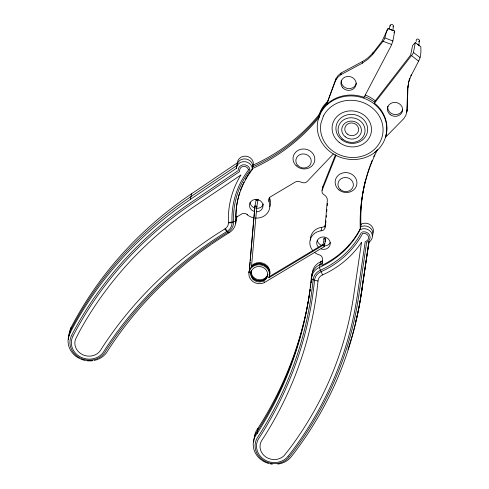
<?xml version="1.0" encoding="UTF-8"?>
<svg xmlns="http://www.w3.org/2000/svg" width="489" height="489" viewBox="0 0 489 489"><rect width="100%" height="100%" fill="white"/><g stroke="black" fill="none" stroke-linecap="round" stroke-linejoin="round"><path stroke-width="0.73" d="M406.836 111.608L407.661 88.466L408.718 82.073L410.943 75.972L418.621 61.131C421.029 56.791 421.096 51.62 420.809 46.791L415.302 42.531L412.618 45.465L410.595 55.153L374.819 101.443L374.495 103.191A34.853 31.693 10.5 0 1 385.326 137.427L403.743 118.699L405.87 115.38L407.16 109.866L407.985 86.718L408.908 80.899M313.021 250.875A13.692 12.451 10.5 0 1 321.096 230.796A4.187 3.808 10.5 0 0 325.038 227.397L327.33 200.148C327.428 197.654 325.637 195.533 323.522 194.426C320.894 192.684 322.324 189.237 322.758 186.816L335.515 154.726M325.753 223.149L325.943 220.875M326.261 217.092L326.389 215.576M326.707 211.792L326.896 209.524M327.214 205.735L327.404 203.467M249.066 272.929L254.824 206.896L256.138 199.793M249.249 271.927L250.111 262.055M250.246 260.539L255.007 205.887A0.941 0.856 10.5 0 0 255.02 206.113M269.494 275.649A10.397 9.45 10.5 0 0 264.433 264.922A10.397 9.45 10.5 0 0 251.957 266.26L251.487 266.829L256.884 206.113A0.941 0.856 10.5 0 1 256.542 206.688M392.96 30.385L393.333 26.131M418.877 45.789L419.33 40.801M318.009 280.998L317.257 287.874A428.871 389.941 10.5 0 1 262.807 438.884L261.572 440.711A13.857 12.598 10.5 0 0 265.912 457.026A13.857 12.598 10.5 0 0 284.017 455.772L289.641 448.657A403.229 366.634 10.5 0 0 353.736 295.264L361.518 242.318L361.126 242.923A99.554 90.52 10.5 0 1 324.812 273.864L322.135 275.118A8.38 7.616 10.5 0 0 318.058 280.576L318.009 280.998L314.525 280.313L311.432 278.828L312.171 273.534A421.689 383.419 10.5 0 1 311.939 276.273M407.16 109.866L406.695 112.311M277.801 464.128A20.984 19.077 10.5 0 0 291.297 456.677A410.302 373.064 10.5 0 0 361.09 294.629L368.785 242.232A8.001 7.274 10.5 0 0 371.127 232.208A8.001 7.274 10.5 0 0 360.087 229.72A92.445 84.053 10.5 0 1 319.476 267.373A15.495 14.089 10.5 0 0 311.279 278.345A421.689 383.419 10.5 0 1 257.006 433.67A20.984 19.077 10.5 0 0 261.609 460.094M368.969 241.725L361.597 291.878A410.302 373.064 10.5 0 1 352.306 335.209M361.09 294.629L369.036 241.969M79.536 358.541A20.984 19.077 10.5 0 1 70.013 333.095L71.033 327.587A410.302 373.064 10.5 0 1 191.48 193.833L237.434 162.8A8.001 7.274 10.5 0 1 245.814 156.15A8.001 7.274 10.5 0 1 253.375 164.053L252.355 169.555A92.445 84.053 10.5 0 0 235.875 220.686A15.495 14.089 10.5 0 1 229.353 232.593L228.632 232.752L227.898 232.257L224.848 228.974L218.693 232.831A428.871 389.941 10.5 0 0 101.461 348.779L100.318 350.656A13.857 12.598 10.5 0 1 82.83 354.782A13.857 12.598 10.5 0 1 75.477 339.305L79.56 331.328A403.229 366.634 10.5 0 1 194.5 206.334L240.936 174.976L240.551 175.582A99.554 90.52 10.5 0 0 228.387 220.013L228.467 222.807A8.38 7.616 10.5 0 1 225.227 228.73L224.848 228.974M70.013 333.095A410.302 373.064 10.5 0 1 190.459 199.335L191.48 193.833M190.459 199.335L236.413 168.302L237.434 162.8M236.639 216.56L235.545 221.132L232.049 222.159L228.461 222.361M258.015 200.019L256.694 207.122A0.941 0.856 10.5 0 0 255.851 206.156A0.941 0.856 10.5 0 0 254.824 206.896M251.487 266.829L252.141 265.258A10.397 9.45 10.5 0 1 265.203 264.249A10.397 9.45 10.5 0 1 269.268 275.814M250.955 272.954L251.144 271.951M255.27 218.033A13.692 12.451 10.5 0 0 269.042 201.725L269.69 198.234A4.187 3.808 10.5 0 1 269.347 197.36M263.314 281.126L263.504 280.124M264.231 282.673L324.005 246.804A0.941 0.856 10.5 0 0 324.219 245.606A0.941 0.856 10.5 0 0 322.911 245.368L268.864 277.801L269.176 277.153A10.397 9.45 10.5 0 0 259.408 264.745A10.397 9.45 10.5 0 0 249.152 276.187A10.397 9.45 10.5 0 0 264.231 282.673L264.415 281.664M268.864 277.801L269.366 276.144A10.397 9.45 10.5 0 0 260.949 263.883A10.397 9.45 10.5 0 0 249.035 272.709M257.006 433.67L258.027 428.168A421.689 383.419 10.5 0 0 309.641 293.363M321.2 110.966L321.524 109.218M326.53 104.591L335.894 78.876L338.027 75.569L341.145 72.995L362.661 61.406C371.004 56.895 376.188 48.613 381.891 41.388L388.095 28.521L394.727 31.039L392.795 41.357L391.157 45.728L364.036 97.348A34.853 31.693 10.5 0 0 326.53 104.591L335.57 80.624L337.703 77.311L340.821 74.738L362.337 63.154L367.887 59.267L372.612 54.56L383.034 41.259C386.279 37.684 385.002 32.268 388.095 28.521M335.57 80.624L335.894 78.876M340.821 74.738L341.145 72.995M321.096 230.796L321.744 227.306A4.187 3.808 10.5 0 0 325.491 224.793M325.038 227.397L325.429 225.301M322.911 245.368L324.225 238.271M324.005 246.804L324.195 245.796A0.941 0.856 10.5 0 1 323.975 245.894M324.445 244.439L324.696 243.088M324.947 241.731L325.197 240.38M324.384 246.254L325.705 239.152M322.502 261.853L322.178 263.602L319.983 264.622A15.495 14.089 10.5 0 0 311.786 275.594A421.689 383.419 10.5 0 1 311.426 279.03M362.337 63.154L362.661 61.406M364.036 97.348L364.201 96.474A34.853 31.693 10.5 0 1 374.66 102.317M372.612 54.56L372.936 52.818M360.087 229.72L361.108 224.219A8.001 7.274 10.5 0 1 370.399 224.897A8.001 7.274 10.5 0 1 372.985 233.143M374.495 103.191L411.457 55.587A2.848 0.587 -52.2 0 0 413.462 52.464L415.302 42.531M407.661 88.466L407.985 86.718M410.943 75.972L411.157 74.805M322.581 187.519L322.758 186.816M389.024 29.413L390.185 25.355M409.042 80.324L409.709 78.057M322.11 190.313L335.98 155.429M393.969 32.83L394.727 31.039M72.989 335.998L72.134 337.991A17.421 15.837 10.5 0 0 81.37 357.447A17.421 15.837 10.5 0 0 103.356 352.257L104.591 350.24A425.21 386.622 10.5 0 1 226.982 231.419L227.44 231.126A11.938 10.85 10.5 0 0 232.055 222.691L231.975 219.848A96.003 87.287 10.5 0 1 247.709 171.04L248.51 169.983M361.444 232.373L360.631 233.889A94.493 85.917 10.5 0 1 320.246 270.307L319.702 270.564A13.411 12.194 10.5 0 0 313.18 279.292L313.113 279.849A423.755 385.295 10.5 0 1 258.565 435.919L257.202 437.942A18.9 17.182 10.5 0 0 263.125 460.192A18.9 17.182 10.5 0 0 287.825 458.474L289.396 456.726A408.162 371.12 10.5 0 0 358.798 295.539L366.616 242.361L368.04 241.432A5.917 5.379 10.5 0 0 369.354 234.738A5.917 5.379 10.5 0 0 362.386 232.024M362.514 233.65L361.897 234.806A96.003 87.287 10.5 0 1 323.119 270.747L320.393 272.025A11.938 10.85 10.5 0 0 314.586 279.8L314.525 280.313A425.21 386.622 10.5 0 1 259.781 436.915L258.461 438.877A17.421 15.837 10.5 0 0 263.919 459.391A17.421 15.837 10.5 0 0 286.682 457.814L288.168 456.17M250.038 170.154L248.987 171.535A94.493 85.917 10.5 0 0 233.565 221.896L233.577 222.464A13.411 12.194 10.5 0 1 228.387 231.939L227.898 232.257A423.755 385.295 10.5 0 0 105.917 350.668L104.652 352.74A18.9 17.182 10.5 0 1 80.801 358.37A18.9 17.182 10.5 0 1 70.783 337.263L71.694 335.142A408.162 371.12 10.5 0 1 191.511 202.116L238.149 170.612L238.357 169.005A5.917 5.379 10.5 0 1 244.072 164.769A5.917 5.379 10.5 0 1 249.922 169.218L248.43 169.732A4.438 4.034 10.5 0 0 244.042 166.394A4.438 4.034 10.5 0 0 239.751 169.573L239.482 171.651L192.36 203.473A406.652 369.745 10.5 0 0 72.989 335.998M312.618 272.422L312.294 272.844A15.495 14.089 10.5 0 1 320.497 261.872L321.114 261.774M326.695 103.717L323.852 106.877L319.665 114.108A34.853 31.693 10.5 0 0 318.755 116.724M333.351 153.962L306.878 181.804C303.29 185.093 299.005 179.31 295.111 182.152L270.399 196.884A4.187 3.808 10.5 0 0 269.042 201.725M374.366 152.757L377.429 149.793A193.791 176.205 10.5 0 0 360.307 215.105L360.191 218.504A193.791 176.205 10.5 0 0 360.277 228.718A92.445 84.053 10.5 0 1 321.854 265.35L322.392 258.956A4.205 3.826 10.5 0 0 319.824 255.044L318.816 254.757A13.692 12.451 10.5 0 1 314.525 252.318M225.942 230.301L226.358 230.032L225.227 228.73M269.048 276.792L323.095 244.366A0.941 0.856 10.5 0 0 322.789 244.702M319.983 264.622L320.582 264.366M228.467 222.807L232.055 222.691M390.326 29.56L392.355 30.33A2.182 1.987 10.5 0 1 392.655 30.783M384.929 37.959L392.887 40.972M383.034 41.259L391.658 44.53M413.462 52.464L420.069 57.58M411.457 55.587L418.621 61.131M247.061 214.506L247.446 214.897A13.692 12.451 10.5 0 0 253.852 217.825M247.446 214.897L246.701 214.206A4.205 3.826 10.5 0 0 241.786 213.944L235.991 217.397A92.445 84.053 10.5 0 1 239.671 192.733M322.563 274.916L319.506 268.021L320.497 261.872A92.445 84.053 10.5 0 0 322.685 260.851M236.34 217.318L236.383 217.935A15.495 14.089 10.5 0 1 235.466 223.314M230.307 222.318L230.313 222.807M267.654 275.179A8.502 7.726 10.5 0 1 257.397 280.527A8.502 7.726 10.5 0 1 251.199 270.949M267.844 274.176A8.502 7.726 10.5 0 1 257.941 279.604A8.502 7.726 10.5 0 1 251.242 270.6M257.624 199.225A0.941 0.856 10.5 0 1 257.465 200.704M256.529 200.588A0.941 0.856 10.5 0 1 256.481 199.225M236.413 168.302A8.001 7.274 10.5 0 1 244.793 161.651A8.001 7.274 10.5 0 1 252.355 169.555M240.405 190.576A92.445 84.053 10.5 0 1 242.061 186.321M242.361 185.624A92.445 84.053 10.5 0 1 242.978 184.231M243.302 183.54A92.445 84.053 10.5 0 1 243.968 182.165M245.282 179.622A92.445 84.053 10.5 0 1 246.988 176.633M247.287 176.138A92.445 84.053 10.5 0 1 249.8 172.275M250.13 171.804A92.445 84.053 10.5 0 1 250.802 170.863M251.487 169.927A92.445 84.053 10.5 0 1 252.538 168.546A193.791 176.205 10.5 0 0 262.245 163.803L265.411 162.103A193.791 176.205 10.5 0 0 319.14 117.244L319.788 113.748A193.791 176.205 10.5 0 1 266.053 158.607L262.893 160.306A193.791 176.205 10.5 0 1 253.186 165.056M211.187 244.451A421.689 383.419 10.5 0 0 107.953 350.43A20.984 19.077 10.5 0 1 98.656 359.03M211.78 244.042A421.689 383.419 10.5 0 1 229.353 232.593M98.044 359.293A20.984 19.077 10.5 0 1 96.15 359.959M95.508 360.149A20.984 19.077 10.5 0 1 94.188 360.454M92.855 360.686A20.984 19.077 10.5 0 1 86.718 360.711M85.361 360.497A20.984 19.077 10.5 0 1 80.777 359.103M68.601 339.415A20.984 19.077 10.5 0 1 70.526 330.338A410.302 373.064 10.5 0 1 190.967 196.584L236.927 165.551A8.001 7.274 10.5 0 1 245.307 158.901A8.001 7.274 10.5 0 1 252.862 166.804A193.791 176.205 10.5 0 0 262.569 162.055L265.735 160.355A193.791 176.205 10.5 0 0 319.464 115.496L320.827 111.578A34.853 31.693 10.5 0 1 327.214 103.228M386.793 131.186A34.853 31.693 10.5 0 1 386.567 132.55M254.451 211.578A6.846 6.223 10.5 0 1 250.857 201.566A6.846 6.223 10.5 0 1 262.22 202.825A6.846 6.223 10.5 0 1 256.817 211.841M236.89 216.407A15.495 14.089 10.5 0 1 235.973 220.563M69.083 336.035A20.984 19.077 10.5 0 1 71.033 327.587M269.69 198.234A13.692 12.451 10.5 0 1 269.775 206.572M263.461 203.925A6.846 6.223 10.5 0 1 256.273 208.308M255.099 208.088A6.846 6.223 10.5 0 1 250.062 202.446M402.704 109.646A7.647 6.95 10.5 0 1 393.688 114.371A7.647 6.95 10.5 0 1 387.826 106.174M417.582 44.377A2.133 1.938 10.5 0 1 418.7 45.495M416.457 41.339A1.601 1.455 10.5 0 1 416.817 39.309A1.601 1.455 10.5 0 1 419.042 39.707A1.601 1.455 10.5 0 1 418.688 41.736M372.471 235.894A8.001 7.274 10.5 0 0 369.886 227.648A8.001 7.274 10.5 0 0 360.601 226.969A193.791 176.205 10.5 0 1 360.515 216.755L360.631 213.357A193.791 176.205 10.5 0 1 367.38 173.95M360.925 225.227A193.791 176.205 10.5 0 1 360.839 215.007L360.955 211.609A193.791 176.205 10.5 0 1 364.458 184.695M364.598 184.029A193.791 176.205 10.5 0 1 365.699 179.408M367.575 173.302A193.791 176.205 10.5 0 1 369.715 166.847M369.941 166.205A193.791 176.205 10.5 0 1 370.644 164.286M370.888 163.65A193.791 176.205 10.5 0 1 372.123 160.478M373.7 156.706A193.791 176.205 10.5 0 1 374.525 154.83M352.104 335.919A410.302 373.064 10.5 0 1 350.43 341.591M350.21 342.3A410.302 373.064 10.5 0 1 347.96 349.348M311.786 277.648A421.689 383.419 10.5 0 1 311.627 279.017M311.297 281.756A421.689 383.419 10.5 0 1 311.12 283.125M310.27 289.274A421.689 383.419 10.5 0 1 309.959 291.316M310.154 289.292A421.689 383.419 10.5 0 1 257.514 430.919A20.984 19.077 10.5 0 0 253.742 441.989M311.273 280.399A421.689 383.419 10.5 0 1 311.035 282.453M310.784 284.506A421.689 383.419 10.5 0 1 310.429 287.245M362.111 289.127A410.302 373.064 10.5 0 1 356.713 317.428M356.542 318.15A410.302 373.064 10.5 0 1 355.845 321.022M254.249 438.615A20.984 19.077 10.5 0 1 258.027 428.168M330.313 242.501A6.846 6.223 10.5 0 1 324.128 245.918M321.793 245.472A6.846 6.223 10.5 0 1 317.404 240.551M272.342 464.183A20.984 19.077 10.5 0 1 270.307 463.865M268.968 463.554A20.984 19.077 10.5 0 1 267.006 462.936M266.371 462.692A20.984 19.077 10.5 0 1 262.159 460.479M362.789 233.601A4.438 4.034 10.5 0 1 368.021 235.631A4.438 4.034 10.5 0 1 367.031 240.655L365.191 241.859L357.294 295.588A406.652 369.745 10.5 0 1 288.168 456.17M310.503 240.13A13.692 12.451 10.5 0 1 321.744 227.306M318.247 247.018A6.846 6.223 10.5 0 1 321.139 237.226A6.846 6.223 10.5 0 1 330.301 243.375A6.846 6.223 10.5 0 1 321.145 248.962M318.895 115.642A34.853 31.693 10.5 0 1 319.989 112.36L321.817 108.607A34.853 31.693 10.5 0 1 328.064 101.003M365.234 94.994A34.853 31.693 10.5 0 1 375.558 101.04M356.359 83.093A7.647 6.95 10.5 0 1 347.856 88.54A7.647 6.95 10.5 0 1 341.255 80.813M393.034 26.846A1.638 1.485 10.5 0 0 392.973 25.031A1.681 1.528 10.5 0 0 391.451 24.45A1.638 1.485 10.5 0 0 390.1 26.119M267.831 274.292A8.502 7.726 10.5 0 1 257.776 280.765A8.502 7.726 10.5 0 1 251.26 270.808M324.011 239.463A0.941 0.856 10.5 0 1 324.158 238.314A0.941 0.856 10.5 0 1 325.429 238.387A0.941 0.856 10.5 0 1 325.503 239.555M320.503 113.326L317.777 121.156A34.853 31.693 10.5 0 0 361.023 158.705A34.853 31.693 10.5 0 0 378.62 108.112A34.853 31.693 10.5 0 0 320.503 113.326M323.437 115.93L320.986 122.977A31.369 28.521 10.5 0 0 359.91 156.767A31.369 28.521 10.5 0 0 375.741 111.235A31.369 28.521 10.5 0 0 323.437 115.93M390.112 114.554A7.647 6.95 10.5 0 0 402.52 110.801A7.647 6.95 10.5 0 0 392.398 102.727A7.647 6.95 10.5 0 0 390.112 114.554M339.134 142.311A19.768 17.971 10.5 0 0 371.206 132.617A19.768 17.971 10.5 0 0 345.038 111.749A19.768 17.971 10.5 0 0 339.134 142.311M341.597 139.695A15.917 14.474 10.5 0 0 367.422 131.889A15.917 14.474 10.5 0 0 346.359 115.086A15.917 14.474 10.5 0 0 341.597 139.695M342.905 139.273A13.527 12.298 10.5 0 0 364.855 132.641A13.527 12.298 10.5 0 0 346.952 118.356A13.527 12.298 10.5 0 0 342.905 139.273M345.252 136.792A9.872 8.973 10.5 0 0 361.267 131.951A9.872 8.973 10.5 0 0 348.199 121.529A9.872 8.973 10.5 0 0 345.252 136.792M347.251 134.029A6.98 6.345 10.5 0 0 358.571 130.606A6.98 6.345 10.5 0 0 349.335 123.24A6.98 6.345 10.5 0 0 347.251 134.029M296.206 165.783A10.935 9.945 10.5 0 0 314.451 161.871A10.935 9.945 10.5 0 0 301.083 149.243A10.935 9.945 10.5 0 0 296.206 165.783M298.094 165.783A7.732 7.029 10.5 0 0 310.992 163.02A7.732 7.029 10.5 0 0 301.542 154.096A7.732 7.029 10.5 0 0 298.094 165.783M342.685 87.702A7.647 6.95 10.5 0 0 355.692 86.003A7.647 6.95 10.5 0 0 347.196 76.492A7.647 6.95 10.5 0 0 342.685 87.702M340.711 189.805A7.732 7.029 10.5 0 0 353.26 186.016A7.732 7.029 10.5 0 0 343.021 177.849A7.732 7.029 10.5 0 0 340.711 189.805M339.03 189.983A10.935 9.945 10.5 0 0 356.774 184.616A10.935 9.945 10.5 0 0 342.3 173.069A10.935 9.945 10.5 0 0 339.03 189.983M253.113 279.402A8.502 7.726 10.5 0 0 267.361 276.615A8.502 7.726 10.5 0 0 257.177 266.627A8.502 7.726 10.5 0 0 253.113 279.402"/></g></svg>
